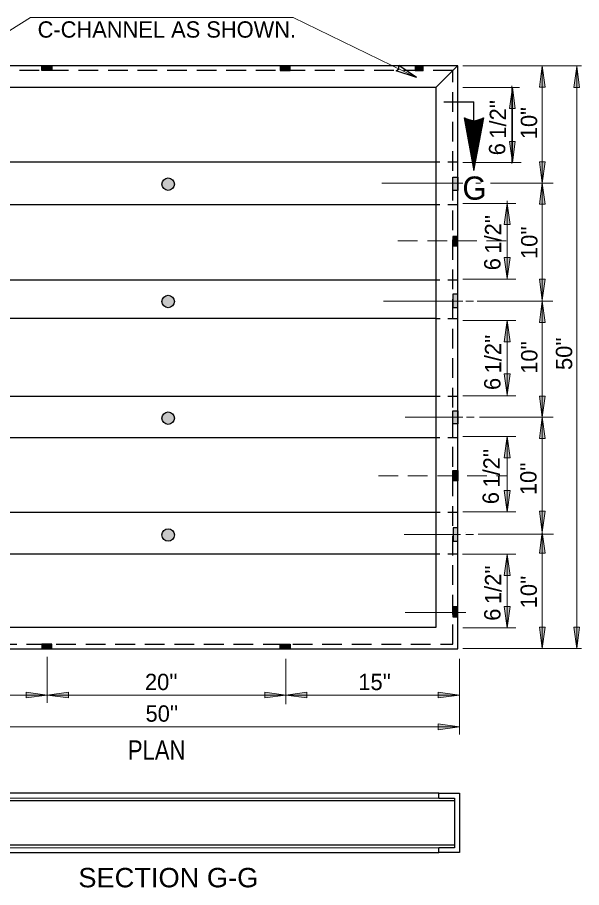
# Model space of a CAD drawing. Extents: x 139 to 512, y -134 to 135.
# Drawn here: x 273.9 to 317.7, y -62.1 to 5.4 of the extents above; entities that cross this region are included whole.
import ezdxf

# ---------------------------------------------------------------- set-up
doc = ezdxf.new("R2010")
doc.units = 0
doc.header["$LTSCALE"] = 0.51
doc.linetypes.add('MEDIUM_DASHED', pattern=[4.5, 3, -1.5])
doc.linetypes.add('SHORT_DASHED', pattern=[2.7, 1.5, -1.2])
doc.layers.add('1', color=7, linetype='Continuous', lineweight=13)

msp = doc.modelspace()

# ---------------------------------------------------------------- hatches: boundary and pattern name
at = {"layer": '1'}
for points in [[(276.5824, 1.6855), (276.5824, 1.3135), (275.8178, 1.3135), (275.8178, 1.6855)], [(294.3162, 1.6863), (294.3162, 1.3142), (295.0808, 1.3142), (295.0808, 1.6863)], [(304.7903, 1.3217), (305.4207, 1.3217), (305.4207, 1.6762), (304.7903, 1.6762)], [(314.6588, 1.6735), (314.8846, 0.034), (314.4338, 0.034)], [(317.3389, 1.6364), (317.1139, -0.0042), (317.5643, -0.0042)], [(312.3417, -0.0035), (312.5671, -1.6434), (312.1167, -1.6434)], [(312.3417, -5.8295), (312.1167, -4.1892), (312.5671, -4.1892)], [(314.6588, -7.4188), (314.4338, -5.7782), (314.8846, -5.7782)], [(286.0979, -7.5087, 1), (285.1294, -7.5087, 1)], [(308.0959, -7.9992), (307.7266, -7.9992), (307.7266, -6.9722), (308.0959, -6.9722)], [(314.6588, -7.4188), (314.8846, -9.0582), (314.4338, -9.0582)], [(311.9378, -9.0072), (312.1632, -10.6472), (311.7128, -10.6472)], [(308.0971, -11.558), (307.7236, -11.558), (307.7236, -12.3009), (308.0971, -12.3009)], [(311.9378, -14.8332), (311.7128, -13.193), (312.1632, -13.193)], [(314.6588, -16.5072), (314.4338, -14.8674), (314.8846, -14.8674)], [(286.0979, -16.6157, 1), (285.1294, -16.6157, 1)], [(308.1128, -16.043), (307.7221, -16.043), (307.7221, -17.0705), (308.1128, -17.0705)], [(314.6588, -16.5932), (314.8846, -18.233), (314.4338, -18.233)], [(311.9378, -18.0995), (312.1632, -19.739), (311.7128, -19.739)], [(311.9378, -23.8633), (311.7128, -22.2234), (312.1632, -22.2234)], [(314.6588, -25.6022), (314.4338, -23.9623), (314.8846, -23.9623)], [(286.0979, -25.673, 1), (285.1294, -25.673, 1)], [(308.0959, -26.1159), (307.7221, -26.1159), (307.7221, -25.0917), (308.0959, -25.0917)], [(314.6588, -25.6022), (314.8846, -27.242), (314.4338, -27.242)], [(311.9378, -27.1029), (312.1632, -28.7427), (311.7128, -28.7427)], [(307.7292, -29.732), (308.0963, -29.732), (308.0963, -30.5247), (307.7292, -30.5247)], [(311.9378, -32.9285), (311.7128, -31.2887), (312.1632, -31.2887)], [(314.6588, -34.5174), (314.4338, -32.8775), (314.8846, -32.8775)], [(286.0979, -34.7305, 1), (285.1294, -34.7305, 1)], [(308.1027, -34.1717), (307.7329, -34.1717), (307.7329, -35.204), (308.1027, -35.204)], [(314.6588, -34.5174), (314.8846, -36.1577), (314.4338, -36.1577)], [(311.9378, -36.2503), (312.1632, -37.8897), (311.7128, -37.8897)], [(307.7292, -41.0975), (308.0963, -41.0975), (308.0963, -40.3047), (307.7292, -40.3047)], [(311.9378, -41.9322), (311.7128, -40.2917), (312.1632, -40.2917)], [(314.6588, -43.5369), (314.4338, -41.8963), (314.8846, -41.8963)], [(317.3389, -43.5369), (317.1139, -41.8963), (317.5643, -41.8963)], [(276.5824, -43.5733), (276.5824, -43.2013), (275.8178, -43.2013), (275.8178, -43.5733)], [(294.3162, -43.5733), (294.3162, -43.2013), (295.0808, -43.2013), (295.0808, -43.5733)], [(276.2258, -47.1552), (274.5863, -47.3807), (274.5863, -46.9303)], [(276.2258, -47.1552), (277.8661, -46.9303), (277.8661, -47.3807)], [(294.7493, -47.1552), (293.1094, -47.3807), (293.1094, -46.9303)], [(294.7493, -47.1552), (296.3892, -46.9303), (296.3892, -47.3807)], [(308.2272, -47.1552), (306.5869, -47.3807), (306.5869, -46.9303)], [(308.2272, -49.6269), (306.5869, -49.8522), (306.5869, -49.4019)]]:
    msp.add_hatch(color=256, dxfattribs=at).paths.add_polyline_path(points)

# ---------------------------------------------------------------- linework, layer by layer
for p, q in [((274.9238, 5.4359), (264.3166, -1.2062)), ((274.9238, 5.4359), (295.3163, 5.4359)), ((295.3163, 5.4359), (304.8968, 0.7795)), ((308.4893, 1.6735), (317.7151, 1.6735)), ((317.3389, -43.5369), (317.3389, 1.6735)), ((312.3079, -5.7092), (312.3079, 0.1162)), ((308.4893, -0.0035), (312.8888, -0.0035)), ((312.3079, -5.9102), (312.3079, -0.0842)), ((312.3079, -5.8089), (312.3079, -0.1127)), ((312.3417, -5.8295), (312.3417, -0.0035)), ((308.6007, -2.3634), (308.6262, -2.3634)), ((308.6063, -2.3934), (308.7169, -2.3934)), ((308.6119, -2.4234), (308.8084, -2.4234)), ((308.6176, -2.4534), (308.8992, -2.4534)), ((308.6228, -2.4838), (308.9899, -2.4838)), ((308.6239, -2.363), (308.6239, -2.4897)), ((308.6284, -2.5137), (309.0814, -2.5137)), ((308.6337, -2.5437), (309.1718, -2.5437)), ((308.6393, -2.5737), (309.2633, -2.5737)), ((308.6446, -2.6042), (309.3541, -2.6042)), ((308.6502, -2.6342), (310.0767, -2.6342)), ((308.6539, -2.3727), (308.6539, -2.654)), ((308.6558, -2.6642), (310.0711, -2.6642)), ((308.6614, -2.6942), (310.0651, -2.6942)), ((308.6839, -2.3825), (308.6839, -2.8182)), ((308.7139, -2.3927), (308.7139, -2.9829)), ((308.7443, -2.4024), (308.7443, -3.1472)), ((308.7743, -2.4125), (308.7743, -3.3114)), ((308.8043, -2.4227), (308.8043, -3.476)), ((308.8343, -2.4327), (308.8343, -3.6402)), ((308.8647, -2.4417), (308.8647, -3.8042)), ((308.8947, -2.4519), (308.8947, -3.9688)), ((308.9247, -2.462), (308.9247, -4.133)), ((308.9547, -2.4722), (308.9547, -4.2973)), ((308.9851, -2.4819), (308.9851, -4.4619)), ((309.0151, -2.492), (309.0151, -4.6262)), ((309.0451, -2.5022), (309.0451, -4.7904)), ((309.0751, -2.5119), (309.0751, -4.955)), ((309.1054, -2.5217), (309.1054, -5.1189)), ((309.1354, -2.5317), (309.1354, -5.2835)), ((309.1654, -2.5419), (309.1654, -5.4482)), ((309.1954, -2.552), (309.1954, -5.6117)), ((309.2258, -2.5617), (309.2258, -5.7763)), ((309.2558, -2.5715), (309.2558, -5.9409)), ((309.2858, -2.5817), (309.2858, -6.1048)), ((309.3158, -2.5914), (309.3158, -6.2694)), ((309.3462, -2.6015), (309.3462, -6.434)), ((309.3762, -2.6113), (309.3762, -6.3257)), ((309.3957, -2.6042), (310.0823, -2.6042)), ((309.4062, -2.6004), (309.4062, -6.167)), ((309.4362, -2.5899), (309.4362, -6.0088)), ((309.4666, -2.5794), (309.4666, -5.8502)), ((309.4831, -2.5737), (310.0883, -2.5737)), ((309.4966, -2.5697), (309.4966, -5.6912)), ((309.5266, -2.5592), (309.5266, -5.5329)), ((309.5566, -2.5482), (309.5566, -5.3742)), ((309.5697, -2.5437), (310.0939, -2.5437)), ((309.5869, -2.5377), (309.5869, -5.2157)), ((309.6169, -2.5277), (309.6169, -5.0574)), ((309.6469, -2.5175), (309.6469, -4.8984)), ((309.6571, -2.5137), (310.0992, -2.5137)), ((309.6769, -2.507), (309.6769, -4.7397)), ((309.7073, -2.4962), (309.7073, -4.5815)), ((309.7373, -2.486), (309.7373, -4.4229)), ((309.7437, -2.4838), (310.1052, -2.4838)), ((309.7673, -2.4755), (309.7673, -4.2635)), ((309.7973, -2.465), (309.7973, -4.1052)), ((309.8277, -2.4552), (309.8277, -3.9467)), ((309.8311, -2.4534), (310.1108, -2.4534)), ((309.8577, -2.4447), (309.8577, -3.788)), ((309.8877, -2.4339), (309.8877, -3.6298)), ((309.9177, -2.4234), (309.9177, -3.4707)), ((309.9184, -2.4234), (310.1168, -2.4234)), ((309.9481, -2.4133), (309.9481, -3.3122)), ((309.9781, -2.4032), (309.9781, -3.1539)), ((310.0051, -2.3934), (310.1224, -2.3934)), ((310.0081, -2.3927), (310.0081, -2.9952)), ((310.0381, -2.3817), (310.0381, -2.8367)), ((310.0684, -2.3717), (310.0684, -2.678)), ((310.0924, -2.3634), (310.1281, -2.3634)), ((310.0984, -2.3612), (310.0984, -2.5194)), ((310.1284, -2.3507), (310.1284, -2.3607)), ((308.6667, -2.7245), (310.0598, -2.7245)), ((308.6723, -2.7545), (310.0538, -2.7545)), ((308.6779, -2.7845), (310.0482, -2.7845)), ((308.6836, -2.8145), (310.0426, -2.8145)), ((308.6888, -2.8449), (310.0366, -2.8449)), ((308.6944, -2.8749), (310.0309, -2.8749)), ((308.7001, -2.9049), (310.0249, -2.9049)), ((308.7057, -2.9349), (310.0197, -2.9349)), ((308.7109, -2.9652), (310.0141, -2.9652)), ((308.7166, -2.9952), (310.0081, -2.9952)), ((308.7222, -3.0252), (310.0024, -3.0252)), ((308.7278, -3.0553), (309.9968, -3.0553)), ((308.7331, -3.0857), (309.9908, -3.0857)), ((308.7387, -3.1157), (309.9856, -3.1157)), ((308.7443, -3.1457), (309.9796, -3.1457)), ((308.7499, -3.1757), (309.9739, -3.1757)), ((308.7552, -3.206), (309.9683, -3.206)), ((308.7608, -3.236), (309.9623, -3.236)), ((308.7664, -3.266), (309.9567, -3.266)), ((308.7721, -3.296), (309.9507, -3.296)), ((308.7769, -3.3264), (309.9454, -3.3264)), ((308.7826, -3.3564), (309.9398, -3.3564)), ((308.7882, -3.3864), (309.9338, -3.3864)), ((308.7938, -3.4164), (309.9282, -3.4164)), ((308.7991, -3.4467), (309.9226, -3.4467)), ((308.8047, -3.4768), (309.9166, -3.4768)), ((308.8103, -3.5067), (309.9113, -3.5067)), ((308.8159, -3.5368), (309.9053, -3.5368)), ((308.8212, -3.5672), (309.8997, -3.5672)), ((308.8268, -3.5972), (309.8941, -3.5972)), ((308.8324, -3.6272), (309.8881, -3.6272)), ((308.8381, -3.6572), (309.8824, -3.6572)), ((308.8433, -3.6875), (309.8764, -3.6875)), ((308.8489, -3.7175), (309.8712, -3.7175)), ((308.8546, -3.7475), (309.8656, -3.7475)), ((308.8602, -3.7775), (309.8596, -3.7775)), ((308.8654, -3.8079), (309.8539, -3.8079)), ((308.8711, -3.8379), (309.8483, -3.8379)), ((308.8767, -3.8679), (309.8423, -3.8679)), ((308.8823, -3.8979), (309.8371, -3.8979)), ((308.8876, -3.9282), (309.8311, -3.9282)), ((308.8932, -3.9583), (309.8254, -3.9583)), ((308.8988, -3.9882), (309.8198, -3.9882)), ((308.9044, -4.0183), (309.8138, -4.0183)), ((308.9097, -4.0487), (309.8082, -4.0487)), ((308.9153, -4.0787), (309.8022, -4.0787)), ((308.9209, -4.1087), (309.7969, -4.1087)), ((308.9266, -4.1387), (309.7913, -4.1387)), ((308.9314, -4.169), (309.7853, -4.169)), ((308.9367, -4.199), (309.7797, -4.199)), ((308.9423, -4.229), (309.7741, -4.229)), ((308.9476, -4.259), (309.7681, -4.259)), ((308.9532, -4.2894), (309.7628, -4.2894)), ((308.9588, -4.3194), (309.7568, -4.3194)), ((308.9644, -4.3494), (309.7512, -4.3494)), ((308.9697, -4.3794), (309.7456, -4.3794)), ((308.9753, -4.4097), (309.7396, -4.4097)), ((308.9809, -4.4398), (309.7339, -4.4398)), ((308.9866, -4.4697), (309.7279, -4.4697)), ((308.9918, -4.4997), (309.7227, -4.4997)), ((308.9974, -4.5302), (309.7171, -4.5302)), ((309.0031, -4.5602), (309.7111, -4.5602)), ((309.0087, -4.5902), (309.7054, -4.5902)), ((309.0139, -4.6202), (309.6998, -4.6202)), ((309.0196, -4.6505), (309.6938, -4.6505)), ((309.0252, -4.6805), (309.6889, -4.6805)), ((309.0308, -4.7105), (309.6826, -4.7105)), ((309.0361, -4.7405), (309.6769, -4.7405)), ((309.0417, -4.7709), (309.6717, -4.7709)), ((309.0473, -4.8009), (309.6653, -4.8009)), ((309.0529, -4.8309), (309.6597, -4.8309)), ((309.0578, -4.8609), (309.6537, -4.8609)), ((309.0634, -4.8912), (309.6488, -4.8912)), ((309.0691, -4.9212), (309.6432, -4.9212)), ((309.0747, -4.9512), (309.6368, -4.9512)), ((309.0799, -4.9813), (309.6316, -4.9813)), ((309.0856, -5.0117), (309.6259, -5.0117)), ((309.0912, -5.0417), (309.6196, -5.0417)), ((309.0968, -5.0717), (309.6147, -5.0717)), ((309.1021, -5.1017), (309.6087, -5.1017)), ((309.1077, -5.132), (309.6031, -5.132)), ((309.1133, -5.162), (309.5974, -5.162)), ((309.1189, -5.192), (309.5914, -5.192)), ((309.1242, -5.222), (309.5858, -5.222)), ((309.1298, -5.2524), (309.5794, -5.2524)), ((309.1354, -5.2824), (309.5746, -5.2824)), ((309.1411, -5.3124), (309.5689, -5.3124)), ((309.1463, -5.3424), (309.5629, -5.3424)), ((309.1519, -5.3727), (309.5573, -5.3727)), ((309.1576, -5.4028), (309.5517, -5.4028)), ((308.4893, -5.8295), (313.0328, -5.8295)), ((309.1632, -5.4327), (309.5457, -5.4327)), ((309.1684, -5.4627), (309.5404, -5.4627)), ((309.1741, -5.4932), (309.5344, -5.4932)), ((309.1797, -5.5232), (309.5288, -5.5232)), ((309.1853, -5.5532), (309.5232, -5.5532)), ((309.1906, -5.5832), (309.5172, -5.5832)), ((309.1962, -5.6135), (309.5116, -5.6135)), ((309.2018, -5.6435), (309.5056, -5.6435)), ((309.2074, -5.6735), (309.5003, -5.6735)), ((309.2123, -5.7035), (309.4947, -5.7035)), ((309.2179, -5.7339), (309.4887, -5.7339)), ((309.2236, -5.7639), (309.4831, -5.7639)), ((309.2292, -5.7939), (309.4774, -5.7939)), ((309.2344, -5.8239), (309.4714, -5.8239)), ((309.2401, -5.8542), (309.4662, -5.8542)), ((309.2457, -5.8842), (309.4602, -5.8842)), ((309.2513, -5.9143), (309.4546, -5.9143)), ((309.2566, -5.9442), (309.4489, -5.9442)), ((309.2622, -5.9747), (309.4429, -5.9747)), ((309.2678, -6.0047), (309.4373, -6.0047)), ((309.2734, -6.0347), (309.4313, -6.0347)), ((309.2787, -6.0647), (309.4261, -6.0647)), ((309.2843, -6.095), (309.4204, -6.095)), ((309.2899, -6.125), (309.4144, -6.125)), ((309.2956, -6.155), (309.4088, -6.155)), ((309.3008, -6.185), (309.4032, -6.185)), ((309.3064, -6.2154), (309.3972, -6.2154)), ((309.3121, -6.2454), (309.3919, -6.2454)), ((309.3177, -6.2754), (309.3859, -6.2754)), ((309.3229, -6.3054), (309.3803, -6.3054)), ((309.3286, -6.3357), (309.3747, -6.3357)), ((309.3342, -6.3657), (309.3687, -6.3657)), ((309.3398, -6.3957), (309.3631, -6.3957)), ((309.3451, -6.4257), (309.3571, -6.4257)), ((309.3507, -6.4562), (309.3518, -6.4562)), ((302.2013, -7.4188), (308.4901, -7.4188)), ((309.4947, -7.4188), (309.8678, -7.4188)), ((310.6392, -7.4188), (315.5101, -7.4188)), ((308.4893, -9.0072), (312.6079, -9.0072)), ((311.9378, -14.6322), (311.9378, -8.807)), ((311.9378, -14.8332), (311.9378, -9.0072)), ((311.9378, -14.732), (311.9378, -9.0358)), ((308.4893, -14.8922), (312.6079, -14.8922)), ((302.3292, -16.5759), (308.4901, -16.5759)), ((308.7248, -16.5759), (309.3121, -16.5759)), ((309.6053, -16.5759), (315.4759, -16.5759)), ((308.4893, -18.0995), (312.6079, -18.0995)), ((311.9378, -23.9247), (311.9378, -18.0995)), ((311.9378, -23.9247), (311.9378, -18.3283)), ((308.4893, -23.9247), (312.6079, -23.9247)), ((304.0201, -25.6022), (308.4901, -25.6022)), ((308.7841, -25.6022), (309.3706, -25.6022)), ((309.7816, -25.6022), (315.5101, -25.6022)), ((308.4893, -27.1029), (312.6079, -27.1029)), ((311.9378, -32.9285), (311.9378, -27.1029)), ((308.4893, -32.9285), (312.6079, -32.9285)), ((303.9481, -34.6914), (308.3011, -34.6914)), ((308.7248, -34.5039), (308.7289, -34.5039)), ((308.7391, -34.6902), (309.3263, -34.6902)), ((309.6927, -34.676), (315.5389, -34.676)), ((308.4604, -36.236), (312.6079, -36.236)), ((311.9378, -41.9322), (311.9378, -36.236)), ((304.0201, -40.7465), (308.7289, -40.7465)), ((308.4893, -41.9322), (312.6079, -41.9322)), ((308.4893, -43.5369), (317.7151, -43.5369)), ((276.2258, -47.7537), (276.2258, -44.1819)), ((294.7493, -47.8663), (294.7493, -44.3585)), ((308.2272, -50.2227), (308.2272, -44.3585)), ((294.7493, -47.1552), (308.2272, -47.1552)), ((262.8188, -49.6269), (308.2272, -49.6269)), ((306.6417, -55.1567), (264.3829, -55.1567)), ((264.3829, -59.0139), (306.6417, -59.0139))]:
    msp.add_line(p, q, dxfattribs=at)
at = {"layer": '1', "lineweight": 25}
for p, q in [((304.8968, 0.7807), (303.5202, 1.7002)), ((306.3976, -0.002), (308.0866, 1.687)), ((304.8968, 0.7807), (303.3233, 1.2944)), ((307.0069, -1.1172), (309.3541, -1.1172)), ((309.3541, -5.8213), (309.3541, -1.1172)), ((306.4313, -5.7897), (264.4658, -5.7897)), ((306.4313, -9.1055), (264.4658, -9.1055)), ((306.4313, -14.9555), (264.4658, -14.9555)), ((306.4313, -17.9454), (264.4658, -17.9454)), ((306.4313, -23.9907), (264.4658, -23.9907)), ((306.4313, -27.1917), (264.4658, -27.1917)), ((306.4107, -32.9765), (264.4658, -32.9765)), ((306.3991, -36.2267), (264.4658, -36.2267)), ((307.8522, -55.3723), (263.1897, -55.3723)), ((306.6417, -55.1567), (306.6417, -54.7817)), ((262.7974, -59.3889), (306.6417, -59.3889)), ((263.1897, -58.7889), (307.8522, -58.7889)), ((306.6417, -59.3889), (306.6417, -59.0139)), ((308.2272, -59.3889), (306.6417, -59.3889))]:
    msp.add_line(p, q, dxfattribs=at)
at = {"layer": '1', "linetype": 'SHORT_DASHED', "lineweight": 25}
for p, q in [((308.0948, -5.7924), (306.4197, -5.7924)), ((308.0944, -9.1059), (306.4197, -9.1059)), ((308.0907, -14.9537), (306.4159, -14.9537)), ((308.0989, -17.9458), (306.4414, -17.9458)), ((308.1038, -23.9907), (306.4291, -23.9907)), ((308.0884, -27.1907), (306.4137, -27.1907)), ((308.0989, -32.9765), (306.4246, -32.9765)), ((308.0926, -36.2304), (306.4178, -36.2304))]:
    msp.add_line(p, q, dxfattribs=at)
at = {"layer": '1', "linetype": 'MEDIUM_DASHED'}
for p, q in [((303.4482, -11.9169), (311.9378, -11.9169)), ((301.9373, -30.1393), (311.9378, -30.1393))]:
    msp.add_line(p, q, dxfattribs=at)
at = {"layer": '1', "lineweight": 25}
for points in [[(262.7772, -43.5789), (308.0989, -43.5789), (308.0989, 1.687), (262.7772, 1.687)], [(276.5824, 1.6855), (276.5824, 1.3135), (275.8178, 1.3135), (275.8178, 1.6855)], [(294.3162, 1.6863), (294.3162, 1.3142), (295.0808, 1.3142), (295.0808, 1.6863)], [(304.7903, 1.3217), (305.4207, 1.3217), (305.4207, 1.6762), (304.7903, 1.6762)], [(264.4658, -41.8899), (306.4107, -41.8899), (306.4107, -0.002), (264.4658, -0.002)], [(308.0959, -7.9992), (307.7266, -7.9992), (307.7266, -6.9722), (308.0959, -6.9722)], [(308.0971, -11.558), (307.7236, -11.558), (307.7236, -12.3009), (308.0971, -12.3009)], [(308.1128, -16.043), (307.7221, -16.043), (307.7221, -17.0705), (308.1128, -17.0705)], [(308.0959, -26.1159), (307.7221, -26.1159), (307.7221, -25.0917), (308.0959, -25.0917)], [(307.7292, -29.732), (308.0963, -29.732), (308.0963, -30.5247), (307.7292, -30.5247)], [(308.1027, -34.1717), (307.7329, -34.1717), (307.7329, -35.204), (308.1027, -35.204)], [(307.7292, -41.0975), (308.0963, -41.0975), (308.0963, -40.3047), (307.7292, -40.3047)], [(276.5824, -43.5733), (276.5824, -43.2013), (275.8178, -43.2013), (275.8178, -43.5733)], [(294.3162, -43.5733), (294.3162, -43.2013), (295.0808, -43.2013), (295.0808, -43.5733)]]:
    msp.add_lwpolyline(points, close=True, dxfattribs=at)
for points in [[(303.3233, 1.2944), (303.5367, 1.4444), (303.5202, 1.7002)], [(306.6417, -54.7817), (262.7974, -54.7817), (262.7974, -59.3889)], [(306.6417, -54.7817), (308.2272, -54.7817), (308.2272, -59.3889)], [(306.6417, -55.1567), (307.8522, -55.1567), (307.8522, -59.0139), (306.6417, -59.0139)]]:
    msp.add_lwpolyline(points, dxfattribs=at)
at = {"layer": '1'}
for points in [[(314.6588, 1.6735), (314.8846, 0.034), (314.4338, 0.034)], [(317.3389, 1.6364), (317.1139, -0.0042), (317.5643, -0.0042)], [(312.3417, -0.0035), (312.5671, -1.6434), (312.1167, -1.6434)], [(310.1307, -2.3502), (309.3511, -6.4595), (308.5992, -2.3544), (309.3751, -2.6113)], [(312.3417, -5.8295), (312.1167, -4.1892), (312.5671, -4.1892)], [(314.6588, -7.4188), (314.4338, -5.7782), (314.8846, -5.7782)], [(314.6588, -7.4188), (314.8846, -9.0582), (314.4338, -9.0582)], [(311.9378, -9.0072), (312.1632, -10.6472), (311.7128, -10.6472)], [(311.9378, -14.8332), (311.7128, -13.193), (312.1632, -13.193)], [(314.6588, -16.5072), (314.4338, -14.8674), (314.8846, -14.8674)], [(314.6588, -16.5932), (314.8846, -18.233), (314.4338, -18.233)], [(311.9378, -18.0995), (312.1632, -19.739), (311.7128, -19.739)], [(311.9378, -23.8633), (311.7128, -22.2234), (312.1632, -22.2234)], [(314.6588, -25.6022), (314.4338, -23.9623), (314.8846, -23.9623)], [(314.6588, -25.6022), (314.8846, -27.242), (314.4338, -27.242)], [(311.9378, -27.1029), (312.1632, -28.7427), (311.7128, -28.7427)], [(311.9378, -32.9285), (311.7128, -31.2887), (312.1632, -31.2887)], [(314.6588, -34.5174), (314.4338, -32.8775), (314.8846, -32.8775)], [(314.6588, -34.5174), (314.8846, -36.1577), (314.4338, -36.1577)], [(311.9378, -36.2503), (312.1632, -37.8897), (311.7128, -37.8897)], [(311.9378, -41.9322), (311.7128, -40.2917), (312.1632, -40.2917)], [(314.6588, -43.5369), (314.4338, -41.8963), (314.8846, -41.8963)], [(317.3389, -43.5369), (317.1139, -41.8963), (317.5643, -41.8963)], [(276.2258, -47.1552), (274.5863, -47.3807), (274.5863, -46.9303)], [(276.2258, -47.1552), (277.8661, -46.9303), (277.8661, -47.3807)], [(294.7493, -47.1552), (293.1094, -47.3807), (293.1094, -46.9303)], [(294.7493, -47.1552), (296.3892, -46.9303), (296.3892, -47.3807)], [(308.2272, -47.1552), (306.5869, -47.3807), (306.5869, -46.9303)], [(308.2272, -49.6269), (306.5869, -49.8522), (306.5869, -49.4019)]]:
    msp.add_lwpolyline(points, close=True, dxfattribs=at)
for points in [[(314.6588, -43.5369), (314.6588, -34.5174), (314.6588, -25.6022), (314.6588, -16.4222), (314.6588, -7.4188), (314.6588, 1.6735)], [(262.8188, -47.1552), (276.2258, -47.1552), (294.7493, -47.1552)]]:
    msp.add_lwpolyline(points, dxfattribs=at)
at = {"layer": '1', "linetype": 'MEDIUM_DASHED', "lineweight": 25}
msp.add_lwpolyline([(263.1522, -43.2039), (307.7239, -43.2039), (307.7239, 1.312), (263.1522, 1.312)], close=True, dxfattribs=at)
at = {"layer": '1', "lineweight": 25}
for centre in [(285.6137, -7.5087), (285.6137, -16.6157), (285.6137, -25.673), (285.6137, -34.7305)]:
    msp.add_circle(centre, 0.4843, dxfattribs=at)

# ---------------------------------------------------------------- texts
at = {"layer": '1'}
for s, height, p in [('C-CHANNEL AS SHOWN.', 1.268, (275.4811, 3.865)), ('G', 1.8, (308.4612, -8.711)), ("20''", 1.268, (283.8151, -46.7727)), ("15''", 1.268, (300.3822, -46.7732)), ("50''", 1.268, (283.8593, -49.2252))]:
    msp.add_text(s, height=height, dxfattribs=at).set_placement(p)
for s, p in [("1/2''", (311.8482, -3.9744)), ('10"', (314.2572, -4.0164)), ('6 ', (311.7867, -5.2667)), ("1/2''", (311.4781, -12.8975)), ("10''", (314.2834, -13.3127)), ('6 ', (311.4166, -14.1898)), ("1/2''", (311.4781, -22.19)), ("50''", (316.9842, -21.9287)), ("10''", (314.2827, -22.2252)), ('6 ', (311.4166, -23.4823)), ("1/2''", (311.3547, -31.0517)), ("10''", (314.2156, -31.6419)), ('6 ', (311.2932, -32.3439)), ("1/2''", (311.4781, -40.0977)), ("10''", (314.2422, -40.4222)), ('6 ', (311.4166, -41.39))]:
    msp.add_text(s, height=1.268, rotation=90, dxfattribs=at).set_placement(p)
for s, width, p in [('PLAN', 0.85, (282.4883, -52.1795)), ('SECTION G-G', 1.05, (278.6419, -62.0799))]:
    msp.add_text(s, height=1.505, dxfattribs=dict(at, width=width)).set_placement(p)

doc.saveas('drawing.dxf')
